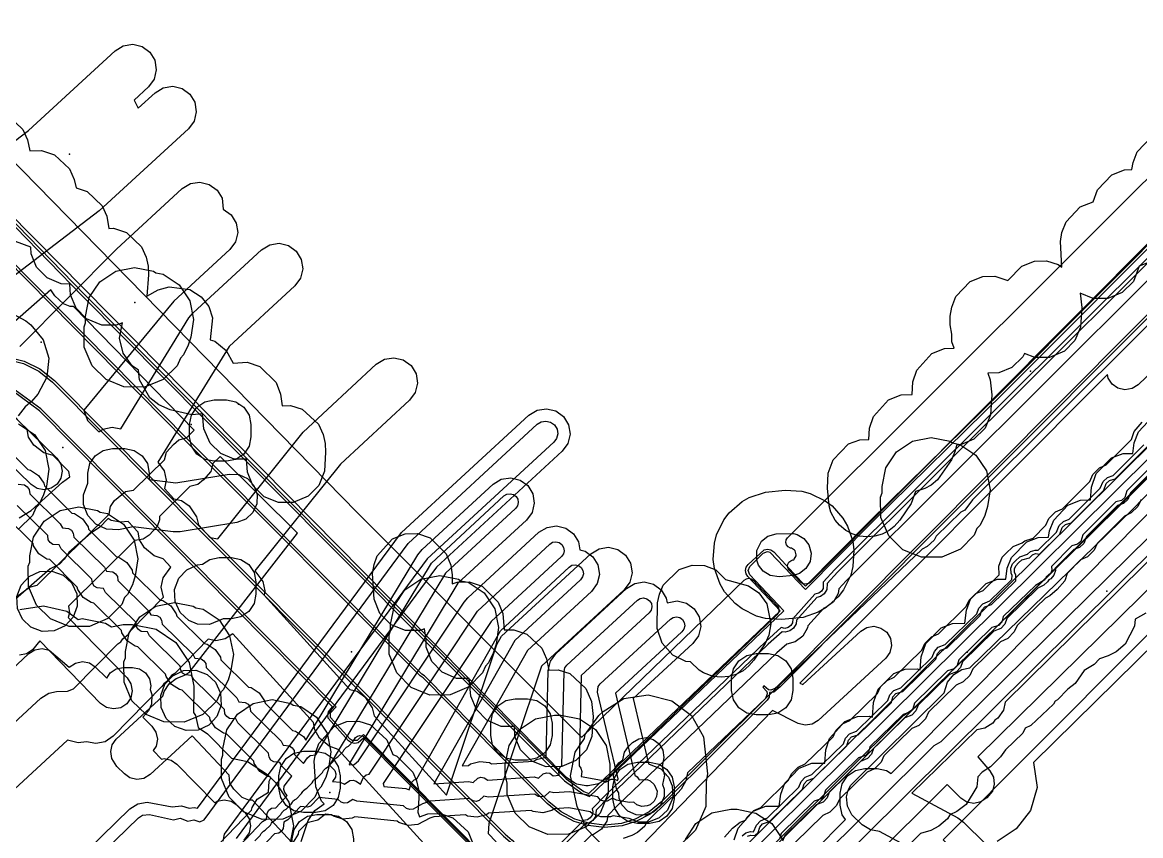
# Model space of a CAD drawing. Header units: metres. Extents: x -2677 to -840, y 169 to 1487.
# Drawn here: x -1971.7 to -1880.6, y 616.5 to 682.8 of the extents above; entities that cross this region are included whole.
import ezdxf

# ---------------------------------------------------------------- set-up
doc = ezdxf.new("R2010")
doc.units = ezdxf.units.M
for name, color, linetype in [('AI_GREENING_EXCLUSIONS', 1, 'Continuous'), ('AI_GREENING_LAWN', 82, 'Continuous'), ('AI_GREENING_REJECTED', 6, 'Continuous')]:
    doc.layers.add(name, color=color, linetype=linetype)

msp = doc.modelspace()

# ---------------------------------------------------------------- linework, layer by layer
at = {"layer": 'AI_GREENING_EXCLUSIONS'}
for points in [[(-1912.909, 807.261), (-2000.602, 720.236), (-2001.016, 719.489), (-2007.263, 701.766), (-1986.007, 680.227), (-1966.753, 660.423), (-1946.986, 640.482), (-1927.51, 620.948), (-1926.035, 619.889), (-1925.477, 619.668), (-1909.659, 634.797), (-1912.427, 637.724), (-1912.564, 638.077), (-1912.414, 638.425), (-1911.332, 639.486), (-1910.971, 639.629), (-1910.778, 639.586), (-1907.875, 636.53), (-1902.467, 641.989), (-1891.741, 652.535), (-1876.468, 667.865)], [(-1912.77, 807.116), (-2000.446, 720.111), (-2000.829, 719.418), (-2007.033, 701.818), (-1985.865, 680.367), (-1966.61, 660.563), (-1946.844, 640.623), (-1927.38, 621.101), (-1925.933, 620.062), (-1925.532, 619.89), (-1909.94, 634.805), (-1912.573, 637.586), (-1912.717, 637.815), (-1912.764, 638.08), (-1912.707, 638.344), (-1912.554, 638.567), (-1911.24, 639.78), (-1910.967, 639.829), (-1910.696, 639.768), (-1910.47, 639.607), (-1907.871, 636.819), (-1902.607, 642.132), (-1891.882, 652.677), (-1876.61, 668.005)], [(-1789.684, 736.762), (-1913.711, 613.695)], [(-1788.98, 736.052), (-1912.972, 613.02)], [(-1914.794, 611.423), (-1899.86, 626.289), (-1899.169, 626.749), (-1804.318, 720.148)], [(-1912.325, 608.943), (-1897.391, 623.809), (-1896.822, 624.149), (-1801.862, 717.654)], [(-1800.825, 714.465), (-1893.828, 622.886), (-1892.854, 621.748), (-1892.567, 621.238), (-1892.498, 620.657), (-1892.656, 620.093), (-1893.111, 619.536), (-1893.597, 619.21), (-1894.171, 619.094), (-1894.745, 619.208), (-1895.232, 619.532), (-1896.333, 620.629), (-1909.158, 607.863)], [(-1800.321, 710.049), (-1889.301, 622.432), (-1889.008, 620.386), (-1889.536, 618.507), (-1890.714, 617.01), (-1892.252, 615.979)], [(-1981.286, 666.261), (-1971.198, 673.952), (-1964.137, 680.464), (-1963.471, 680.871), (-1962.7, 680.992), (-1961.942, 680.809), (-1961.311, 680.349), (-1960.904, 679.684), (-1960.783, 678.913), (-1960.966, 678.154), (-1961.425, 677.523), (-1962.595, 676.444), (-1962.252, 675.77), (-1960.874, 677.041), (-1960.208, 677.448), (-1959.437, 677.569), (-1958.678, 677.386), (-1958.047, 676.927), (-1957.64, 676.261), (-1957.519, 675.49), (-1957.702, 674.731), (-1958.162, 674.1), (-1965.434, 667.405), (-1975.291, 659.891)], [(-1972.875, 675.211), (-1971.651, 674.052), (-1971.266, 673.196), (-1971.094, 672.315), (-1970.123, 672.341), (-1969.073, 671.989), (-1967.849, 670.831), (-1967.464, 669.975), (-1967.315, 669.287), (-1966.426, 668.986), (-1965.202, 667.827), (-1964.817, 666.971), (-1964.634, 665.979), (-1964.261, 665.989), (-1963.211, 665.637), (-1961.987, 664.479), (-1961.602, 663.623), (-1961.447, 662.903), (-1961.408, 662.187), (-1961.546, 660.455), (-1960.638, 660.962), (-1959.732, 661.207), (-1958.06, 660.994), (-1957.122, 660.406), (-1956.512, 659.62), (-1956.193, 658.678), (-1956.382, 656.907), (-1956.002, 656.777), (-1955.094, 656.032), (-1954.511, 654.984), (-1953.384, 655.06), (-1952.334, 654.708), (-1951.024, 653.403), (-1950.664, 652.474), (-1950.537, 651.518), (-1949.845, 651.537), (-1948.897, 651.236), (-1947.571, 650.026), (-1947.186, 649.17), (-1947.031, 648.451), (-1946.992, 647.734), (-1947.069, 646.189), (-1947.539, 645.024), (-1948.394, 644.147), (-1949.626, 643.632), (-1950.814, 643.632), (-1951.979, 644.102), (-1952.901, 645.024), (-1953.354, 646.108), (-1953.434, 647.156), (-1954.434, 647.172), (-1955.517, 647.626), (-1956.395, 648.481), (-1956.893, 649.631), (-1957.003, 650.855), (-1957.88, 650.778), (-1959.659, 651.176), (-1960.578, 651.586), (-1961.32, 652.161), (-1962.158, 653.623), (-1962.233, 654.433), (-1962.753, 654.764), (-1963.491, 655.797), (-1963.771, 657.019), (-1963.54, 658.277), (-1964.042, 658.085), (-1965.23, 658.085), (-1966.461, 658.6), (-1967.317, 659.477), (-1967.77, 660.56), (-1967.817, 661.433), (-1968.526, 661.45), (-1969.676, 661.948), (-1970.531, 662.825), (-1970.984, 663.909), (-1971.001, 664.437), (-1972.256, 664.906)], [(-1879.515, 663.358), (-1880.689, 662.888), (-1881.159, 661.662), (-1882.081, 660.74), (-1883.246, 660.27), (-1884.434, 660.27), (-1885.498, 660.698), (-1885.376, 659.543), (-1885.47, 657.917), (-1885.923, 656.833), (-1886.778, 655.956), (-1888.01, 655.441), (-1889.198, 655.441), (-1890.047, 655.779), (-1890.179, 655.504), (-1891.056, 654.649), (-1892.14, 654.196), (-1893.033, 654.179), (-1892.832, 653.63), (-1892.699, 652.413), (-1892.793, 650.787), (-1893.246, 649.703), (-1894.168, 648.781), (-1895.252, 648.328), (-1895.567, 648.311), (-1895.68, 647.833), (-1895.996, 647.12), (-1897.131, 645.483), (-1897.63, 645.055), (-1898.158, 644.759), (-1898.906, 644.54), (-1899.258, 643.559), (-1900.19, 642.198), (-1900.647, 641.672), (-1901.067, 641.343), (-1901.64, 641.045), (-1902.232, 640.873), (-1902.844, 640.818), (-1903.501, 640.89), (-1904.072, 641.07), (-1904.585, 641.343), (-1905.121, 641.785), (-1905.462, 642.198), (-1905.805, 642.838), (-1905.805, 642.838), (-1905.96, 643.349), (-1906.093, 644.802), (-1906.025, 646.024), (-1905.636, 647.122), (-1904.377, 648.401), (-1903.446, 648.751), (-1902.731, 648.77), (-1902.655, 649.691), (-1902.344, 650.638), (-1901.106, 652.011), (-1900.076, 652.418), (-1899.2, 652.442), (-1899.126, 653.462), (-1898.815, 654.409), (-1897.577, 655.782), (-1896.547, 656.189), (-1895.763, 656.21), (-1895.966, 656.736), (-1895.966, 657.365), (-1896.082, 658.108), (-1896.081, 658.826), (-1895.964, 659.553), (-1895.625, 660.428), (-1894.465, 661.65), (-1893.435, 662.057), (-1892.441, 662.084), (-1891.382, 661.724), (-1890.254, 662.912), (-1889.224, 663.319), (-1888.23, 663.346), (-1887.281, 663.046), (-1886.988, 662.812), (-1887.106, 664.917), (-1886.989, 665.644), (-1886.65, 666.519), (-1885.49, 667.741), (-1884.449, 668.148), (-1884.084, 669.137), (-1882.924, 670.359), (-1881.894, 670.766), (-1881.281, 670.783), (-1881.187, 671.34), (-1880.848, 672.215), (-1879.688, 673.437)], [(-1872.572, 670.982), (-1905.48, 638.166), (-1906.454, 637.124), (-1906.434, 636.628), (-1906.572, 636.393), (-1906.791, 636.229), (-1907.108, 636.168), (-1908.909, 634.151), (-1908.934, 633.828), (-1909.072, 633.593), (-1909.291, 633.429), (-1909.555, 633.36), (-1909.872, 633.425), (-1911.119, 632.298), (-1924.152, 619.798), (-1925.267, 618.661), (-1925.215, 618.406), (-1925.267, 618.138), (-1925.418, 617.911), (-1925.645, 617.758), (-1925.965, 617.714), (-1931.961, 611.672)], [(-1872.36, 670.77), (-1905.268, 637.953), (-1906.125, 637.028), (-1906.151, 636.529), (-1906.349, 636.193), (-1906.66, 635.958), (-1906.963, 635.88), (-1908.607, 634.039), (-1908.651, 633.729), (-1908.849, 633.393), (-1909.16, 633.158), (-1909.538, 633.061), (-1909.783, 633.095), (-1910.912, 632.081), (-1923.945, 619.582), (-1924.945, 618.554), (-1924.99, 618.025), (-1925.205, 617.699), (-1925.529, 617.481), (-1925.835, 617.419), (-1931.663, 611.546)], [(-1971.894, 656.355), (-1964.01, 664.287), (-1958.66, 669.224), (-1957.994, 669.631), (-1957.223, 669.752), (-1956.464, 669.569), (-1955.833, 669.109), (-1955.426, 668.443), (-1955.335, 667.548), (-1954.674, 667.081), (-1954.267, 666.415), (-1954.146, 665.644), (-1954.329, 664.886), (-1954.788, 664.255), (-1959.363, 660.035), (-1966.688, 651.158), (-1966.392, 650.31), (-1965.473, 649.382), (-1965.137, 649.611), (-1964.373, 649.77), (-1963.678, 649.638), (-1958.116, 658.682), (-1957.768, 659.104), (-1952.205, 664.235), (-1951.54, 664.642), (-1950.769, 664.763), (-1950.01, 664.58), (-1949.379, 664.12), (-1948.972, 663.455), (-1948.851, 662.684), (-1949.034, 661.925), (-1949.494, 661.294), (-1954.853, 656.351), (-1960.658, 646.912), (-1960.136, 646.212), (-1959.977, 645.448), (-1960.107, 644.761), (-1959.34, 643.942), (-1958.735, 643.801), (-1958.1, 643.346), (-1957.509, 642.471), (-1957.334, 641.8), (-1956.386, 640.789), (-1955.766, 640.674), (-1948.813, 649.377), (-1942.851, 654.907), (-1942.185, 655.314), (-1941.414, 655.435), (-1940.655, 655.252), (-1940.024, 654.792), (-1939.617, 654.127), (-1939.496, 653.356), (-1939.679, 652.597), (-1940.139, 651.966), (-1945.782, 646.761), (-1952.744, 638.048), (-1952.09, 637.194), (-1951.93, 636.431), (-1951.998, 636.072), (-1945.007, 628.393), (-1944.404, 628.244), (-1943.776, 627.78), (-1943.197, 626.896), (-1943.032, 626.223), (-1937.143, 619.755), (-1933.034, 632.046), (-1932.647, 632.724), (-1925.369, 639.453), (-1924.704, 639.86), (-1923.933, 639.981), (-1923.174, 639.798), (-1922.543, 639.339), (-1922.136, 638.673), (-1922.015, 637.902), (-1922.198, 637.143), (-1922.658, 636.512), (-1929.404, 630.291), (-1933.695, 617.454), (-1933.728, 616.633), (-1933.096, 615.958)], [(-1871.654, 670.062), (-1904.562, 637.245), (-1905.152, 636.587), (-1905.206, 636.199), (-1905.603, 635.527), (-1906.226, 635.058), (-1906.396, 635.014), (-1907.682, 633.573), (-1907.706, 633.399), (-1908.103, 632.727), (-1908.726, 632.258), (-1909.39, 632.086), (-1910.22, 631.359), (-1923.252, 618.86), (-1923.976, 618.097), (-1924.064, 617.645), (-1924.495, 616.995), (-1925.143, 616.559), (-1925.315, 616.524), (-1930.768, 611.029)], [(-1869.347, 669.386), (-1909.934, 628.588), (-1910.463, 628.174), (-1910.822, 628.15), (-1910.848, 627.748), (-1910.999, 627.521), (-1919.451, 619.102), (-1920.535, 618.224), (-1921.701, 617.617), (-1922.827, 617.275), (-1924.284, 617.134), (-1925.601, 617.283), (-1926.726, 617.63), (-1927.888, 618.243), (-1928.917, 619.079), (-1939.031, 629.331), (-1939.284, 629.489), (-1958.385, 648.642), (-1973.099, 663.586)], [(-1869.488, 669.527), (-1910.068, 628.736), (-1910.373, 628.459), (-1910.718, 628.329), (-1910.901, 628.368), (-1911.269, 628.677), (-1911.359, 628.585), (-1911.033, 628.207), (-1910.995, 628.016), (-1911.141, 627.662), (-1919.593, 619.243), (-1920.63, 618.4), (-1921.759, 617.808), (-1922.885, 617.467), (-1924.264, 617.333), (-1925.543, 617.474), (-1926.667, 617.821), (-1927.793, 618.419), (-1928.789, 619.233), (-1938.927, 629.51), (-1939.142, 629.63), (-1958.244, 648.783), (-1972.955, 663.725)], [(-1873.51, 664.529), (-1894.259, 643.835), (-1894.908, 643.016), (-1895.235, 642.855), (-1897.222, 640.883), (-1897.384, 640.558), (-1897.974, 640.047), (-1898.387, 639.812), (-1917.489, 621.599), (-1917.622, 620.948), (-1918, 620.269), (-1918.518, 619.685), (-1918.846, 619.526), (-1920.823, 617.567), (-1920.985, 617.242), (-1921.573, 616.729), (-1922.023, 616.471), (-1922.726, 616.228)], [(-1873.51, 664.529), (-1894.259, 643.835), (-1894.908, 643.016), (-1895.235, 642.855), (-1897.222, 640.883), (-1897.384, 640.558), (-1897.974, 640.047), (-1898.387, 639.812), (-1917.489, 621.599), (-1917.622, 620.948), (-1918, 620.269), (-1918.518, 619.685), (-1918.846, 619.526), (-1920.823, 617.567), (-1920.985, 617.242), (-1921.573, 616.729), (-1922.023, 616.471), (-1922.726, 616.228)], [(-1972.133, 635.954), (-1971.117, 636.718), (-1970.493, 636.885), (-1964.613, 642.685), (-1964.505, 643.311), (-1964.176, 643.795), (-1963.301, 644.521), (-1962.638, 644.632), (-1960.123, 647.114), (-1959.948, 647.725), (-1959.379, 648.361), (-1958.93, 648.737), (-1958.306, 648.906), (-1957.685, 649.518), (-1967.514, 659.624), (-1967.803, 659.614), (-1968.35, 659.82), (-1969.052, 660.478), (-1969.372, 660.978), (-1977.111, 654.183)], [(-1972.778, 659.171), (-1971.4, 658.439), (-1970.999, 658.104), (-1970.006, 656.9), (-1969.55, 655.407), (-1969.7, 653.854), (-1970.432, 652.476), (-1970.942, 651.852), (-1971.461, 651.424), (-1972.046, 650.708)], [(-1875.439, 658.323), (-1880.781, 653.233), (-1881.275, 652.92), (-1881.852, 652.82), (-1882.423, 652.948), (-1882.902, 653.285), (-1883.215, 653.779), (-1883.266, 654.071), (-1908.35, 628.91), (-1908.104, 628.782), (-1903.381, 633.137), (-1902.882, 633.443), (-1902.304, 633.534), (-1901.735, 633.396), (-1901.262, 633.052), (-1900.956, 632.552), (-1900.866, 631.974), (-1901.003, 631.405), (-1901.347, 630.932), (-1906.844, 625.863), (-1907.343, 625.558), (-1907.921, 625.467), (-1908.49, 625.604), (-1910.558, 626.675), (-1932.813, 603.687)], [(-1972.931, 655.298), (-1971.592, 654.962), (-1970.356, 654.35), (-1969.227, 653.445), (-1932.479, 616.433), (-1931.933, 615.956), (-1931.343, 615.292), (-1930.972, 614.733), (-1930.372, 613.517), (-1930.117, 612.609), (-1929.996, 611.63), (-1930.056, 610.468), (-1930.184, 609.751), (-1930.298, 609.512), (-1931.47, 608.165), (-1975.484, 564.062)], [(-1972.922, 655.498), (-1971.542, 655.155), (-1970.266, 654.529), (-1969.085, 653.586), (-1932.34, 616.577), (-1931.783, 616.088), (-1931.193, 615.425), (-1930.805, 614.842), (-1930.179, 613.571), (-1929.924, 612.663), (-1929.797, 611.653), (-1929.857, 610.451), (-1929.987, 609.715), (-1930.147, 609.381), (-1931.333, 608.019), (-1975.357, 563.907)], [(-1979.002, 589.709), (-1967.029, 577.763), (-1933.198, 611.252), (-1932.825, 611.691), (-1932.741, 612.55), (-1932.915, 613.269), (-1933.66, 614.379), (-1943.892, 624.715), (-1944.411, 624.225), (-1944.807, 624.225), (-1944.973, 624.342), (-1946.583, 626.107), (-1946.577, 626.483), (-1946.133, 626.979), (-1970.177, 651.268), (-1974.404, 654.312)], [(-1978.86, 589.851), (-1967.028, 578.045), (-1933.345, 611.388), (-1933.008, 611.785), (-1932.94, 612.523), (-1933.101, 613.187), (-1933.815, 614.252), (-1943.888, 624.427), (-1944.332, 624.041), (-1944.609, 623.984), (-1944.887, 624.042), (-1945.119, 624.205), (-1946.769, 626.035), (-1946.816, 626.299), (-1946.761, 626.561), (-1946.415, 626.98), (-1970.308, 651.115), (-1974.732, 654.355)], [(-1907.2, 615.178), (-1904.63, 617.778), (-1904.895, 618.174), (-1905.047, 618.939), (-1905.047, 619.939), (-1904.895, 620.704), (-1904.461, 621.353), (-1903.812, 621.787), (-1903.047, 621.939), (-1902.047, 621.939), (-1901.282, 621.787), (-1900.912, 621.539), (-1869.355, 653.464)], [(-1974.301, 652.499), (-1968.897, 647.251), (-1968.565, 646.769), (-1968.442, 646.196), (-1968.548, 645.621), (-1968.866, 645.129), (-1969.348, 644.797), (-1969.92, 644.675), (-1970.496, 644.78), (-1970.987, 645.099), (-1976.221, 650.182)], [(-1971.956, 642.377), (-1970.984, 642.965), (-1968.418, 645.294), (-1967.82, 645.735), (-1967.907, 646.156), (-1969.195, 647.456), (-1969.935, 647.687), (-1970.752, 648.317), (-1971.183, 648.968), (-1971.302, 649.582), (-1972.856, 651.151)], [(-1968.609, 613.118), (-1962.933, 618.642), (-1962.278, 619.066), (-1961.511, 619.208), (-1959.481, 618.808), (-1958.733, 618.887), (-1958.105, 618.701), (-1957.699, 618.768), (-1957.419, 618.703), (-1940.801, 641.175), (-1930.423, 650.746), (-1929.757, 651.153), (-1928.986, 651.274), (-1928.227, 651.091), (-1927.596, 650.632), (-1927.189, 649.966), (-1927.068, 649.195), (-1927.251, 648.437), (-1927.711, 647.806), (-1937.949, 638.364), (-1954.264, 616.242)], [(-1971.997, 650.033), (-1970.699, 649.166), (-1969.832, 647.869), (-1969.527, 646.338), (-1969.734, 644.967), (-1969.961, 644.242), (-1970.353, 643.452), (-1970.602, 643.185), (-1970.874, 642.572), (-1972.018, 641.449)], [(-1967.912, 612.401), (-1962.235, 617.925), (-1961.908, 618.137), (-1961.326, 618.185), (-1959.375, 617.762), (-1958.825, 617.891), (-1958.203, 617.65), (-1957.73, 617.769), (-1957.229, 617.594), (-1956.871, 617.761), (-1940.25, 640.298), (-1929.745, 650.011), (-1929.412, 650.215), (-1929.026, 650.275), (-1928.647, 650.184), (-1928.332, 649.954), (-1928.128, 649.621), (-1928.067, 649.236), (-1928.159, 648.856), (-1928.389, 648.541), (-1938.697, 639.034), (-1955.262, 616.574), (-1955.37, 616.019)], [(-1914.473, 616.34), (-1913.817, 617.079), (-1913.216, 617.577), (-1912.766, 617.716), (-1912.639, 617.971), (-1912.099, 618.511), (-1911.519, 618.774), (-1909.26, 620.983), (-1909.019, 621.51), (-1908.478, 622.05), (-1907.898, 622.313), (-1905.639, 624.521), (-1905.398, 625.048), (-1904.858, 625.589), (-1904.278, 625.852), (-1902.018, 628.06), (-1901.778, 628.587), (-1901.237, 629.127), (-1900.657, 629.39), (-1898.398, 631.598), (-1898.157, 632.125), (-1897.617, 632.666), (-1897.037, 632.929), (-1894.777, 635.137), (-1894.536, 635.664), (-1893.996, 636.204), (-1893.416, 636.467), (-1892.111, 637.743), (-1892.126, 638.439), (-1891.843, 639.166), (-1891.588, 639.445), (-1890.969, 640.039), (-1890.214, 640.348), (-1890.02, 640.512), (-1889.333, 640.733), (-1888.294, 641.772), (-1888.042, 642.326), (-1887.502, 642.866), (-1886.949, 643.118), (-1884.715, 645.353), (-1884.463, 645.906), (-1883.923, 646.447), (-1883.37, 646.698), (-1881.311, 648.758), (-1881.103, 649.424), (-1880.455, 650.171)], [(-1913.69, 616.133), (-1913.379, 617.08), (-1912.141, 618.453), (-1911.111, 618.86), (-1910.031, 618.86), (-1909.901, 619.86), (-1909.562, 620.735), (-1908.402, 621.957), (-1907.372, 622.364), (-1906.304, 622.367), (-1906.232, 623.45), (-1905.921, 624.397), (-1904.683, 625.77), (-1903.653, 626.177), (-1902.659, 626.204), (-1902.411, 626.125), (-1902.342, 627.312), (-1901.953, 628.41), (-1900.694, 629.689), (-1899.763, 630.039), (-1898.769, 630.066), (-1898.541, 629.994), (-1898.468, 631.039), (-1898.079, 632.137), (-1896.82, 633.416), (-1895.889, 633.766), (-1894.894, 633.793), (-1894.766, 634.863), (-1894.427, 635.738), (-1893.168, 637.017), (-1892.237, 637.367), (-1891.564, 637.385), (-1891.439, 638.272), (-1891.1, 639.147), (-1889.841, 640.426), (-1888.91, 640.776), (-1888.08, 640.798), (-1887.991, 641.314), (-1887.652, 642.189), (-1886.492, 643.411), (-1885.462, 643.818), (-1884.661, 643.84), (-1884.588, 644.891), (-1884.199, 645.989), (-1882.94, 647.268), (-1882.009, 647.618), (-1881.22, 647.639), (-1881.096, 648.506), (-1880.757, 649.381), (-1879.597, 650.603)], [(-1973.498, 648.542), (-1971.253, 646.311), (-1971.032, 646.269), (-1970.38, 645.84), (-1969.942, 645.194), (-1969.901, 644.996), (-1967.656, 642.765), (-1967.435, 642.723), (-1966.783, 642.294), (-1966.345, 641.648), (-1966.304, 641.449), (-1964.059, 639.218), (-1963.837, 639.176), (-1963.186, 638.747), (-1962.747, 638.101), (-1962.706, 637.902), (-1960.461, 635.672), (-1960.24, 635.629), (-1959.588, 635.2), (-1959.15, 634.555), (-1959.109, 634.356), (-1956.864, 632.125), (-1956.643, 632.083), (-1955.991, 631.654), (-1955.553, 631.008), (-1955.512, 630.809), (-1953.267, 628.579), (-1953.045, 628.536), (-1952.394, 628.107), (-1951.955, 627.462), (-1951.914, 627.263), (-1949.669, 625.032), (-1949.448, 624.99), (-1948.796, 624.561), (-1948.582, 624.244), (-1939.475, 639.35), (-1939.118, 639.787), (-1933.336, 645.119), (-1932.671, 645.526), (-1931.9, 645.647), (-1931.141, 645.464), (-1930.51, 645.005), (-1930.103, 644.339), (-1929.982, 643.568), (-1930.165, 642.81), (-1930.625, 642.179), (-1936.196, 637.04), (-1945.064, 622.332), (-1945.036, 622.233), (-1944.661, 622.271), (-1944.295, 622.559), (-1935.701, 635.498), (-1935.391, 635.862), (-1929.604, 641.198), (-1928.938, 641.605), (-1928.168, 641.727), (-1927.409, 641.544), (-1926.778, 641.084), (-1926.371, 640.418), (-1926.27, 639.773), (-1925.837, 639.668), (-1925.206, 639.209), (-1924.799, 638.543), (-1924.678, 637.772), (-1924.861, 637.013), (-1925.321, 636.383), (-1930.541, 631.568), (-1935.846, 622.156), (-1935.348, 622.178), (-1935.169, 622.315), (-1934.416, 622.519), (-1933.642, 622.418), (-1933.466, 622.317), (-1930.005, 622.539), (-1929.827, 622.677), (-1929.015, 622.873), (-1928.852, 629.923), (-1928.669, 630.681), (-1928.235, 631.288), (-1922.454, 636.62), (-1921.788, 637.027), (-1921.017, 637.148), (-1920.258, 636.965), (-1919.628, 636.506), (-1919.221, 635.84), (-1919.16, 635.454), (-1918.338, 635.607), (-1917.579, 635.424), (-1916.948, 634.964), (-1916.541, 634.299), (-1916.42, 633.528), (-1916.603, 632.769), (-1917.062, 632.138), (-1921.927, 627.652), (-1920.669, 622.335), (-1919.667, 621.913), (-1919.037, 621.239), (-1918.735, 620.517), (-1918.702, 619.562), (-1919.127, 618.543), (-1919.801, 617.913), (-1920.686, 617.577), (-1921.478, 617.577), (-1922.25, 617.865), (-1923.563, 618.093), (-1923.77, 618.003), (-1924.55, 617.99), (-1925.276, 618.276), (-1925.422, 618.417), (-1927.175, 618.734), (-1928.364, 618.666), (-1928.543, 618.528), (-1929.296, 618.325), (-1930.07, 618.425), (-1930.246, 618.526), (-1933.707, 618.304), (-1933.886, 618.167), (-1934.639, 617.963), (-1935.413, 618.063), (-1935.589, 618.165), (-1938.152, 617.991), (-1938.504, 617.887), (-1939.481, 617.378), (-1940.258, 617.3), (-1941.005, 617.526), (-1941.162, 617.654), (-1944.613, 618.001), (-1944.811, 617.894), (-1945.588, 617.817), (-1946.335, 618.042), (-1946.492, 618.171), (-1946.984, 618.218), (-1947.611, 617.715), (-1948.493, 617.517), (-1949.181, 616.811), (-1949.219, 616.589), (-1949.636, 615.929)], [(-1913.041, 616.448), (-1912.74, 616.697), (-1912.368, 616.812), (-1912.12, 616.789), (-1911.864, 617.333), (-1911.54, 617.682), (-1910.973, 617.907), (-1908.414, 620.409), (-1908.243, 620.871), (-1907.919, 621.221), (-1907.352, 621.445), (-1904.793, 623.948), (-1904.623, 624.41), (-1904.299, 624.759), (-1903.732, 624.984), (-1901.173, 627.486), (-1901.002, 627.948), (-1900.678, 628.298), (-1900.111, 628.522), (-1897.552, 631.025), (-1897.381, 631.487), (-1897.058, 631.837), (-1896.491, 632.061), (-1893.932, 634.564), (-1893.761, 635.026), (-1893.437, 635.375), (-1892.87, 635.599), (-1891.07, 637.362), (-1891.042, 637.669), (-1891.133, 637.875), (-1891.141, 638.265), (-1891, 638.629), (-1890.759, 638.886), (-1890.41, 639.21), (-1889.791, 639.42), (-1889.535, 639.638), (-1889.163, 639.757), (-1888.915, 639.737), (-1887.437, 641.212), (-1887.213, 641.767), (-1886.863, 642.09), (-1886.389, 642.261), (-1883.858, 644.793), (-1883.634, 645.347), (-1883.284, 645.671), (-1882.81, 645.842), (-1880.32, 648.335)], [(-1912.598, 616.433), (-1912.337, 616.514), (-1912.022, 616.465), (-1911.74, 616.711), (-1911.615, 617.165), (-1911.372, 617.433), (-1910.818, 617.612), (-1908.12, 620.25), (-1907.994, 620.704), (-1907.752, 620.972), (-1907.197, 621.151), (-1904.499, 623.788), (-1904.374, 624.242), (-1904.131, 624.511), (-1903.577, 624.69), (-1900.879, 627.327), (-1900.753, 627.781), (-1900.511, 628.049), (-1899.956, 628.228), (-1897.258, 630.865), (-1897.133, 631.319), (-1896.89, 631.588), (-1896.336, 631.767), (-1893.638, 634.404), (-1893.512, 634.858), (-1893.27, 635.126), (-1892.715, 635.305), (-1890.749, 637.256), (-1890.735, 637.703), (-1890.84, 637.94), (-1890.846, 638.213), (-1890.747, 638.468), (-1890.511, 638.719), (-1890.242, 638.961), (-1889.638, 639.119), (-1889.389, 639.376), (-1889.129, 639.459), (-1888.813, 639.414), (-1887.143, 641.055), (-1886.964, 641.599), (-1886.696, 641.842), (-1886.231, 641.967), (-1883.564, 644.635), (-1883.385, 645.18), (-1883.117, 645.422), (-1882.652, 645.548), (-1879.989, 648.213)], [(-1949.709, 615.885), (-1952.95, 619.357), (-1953.238, 619.353), (-1953.782, 619.571), (-1954.47, 620.243), (-1954.778, 620.741), (-1954.854, 621.397), (-1957.852, 624.608), (-1961.285, 621.44), (-1961.784, 621.135), (-1962.362, 621.044), (-1962.931, 621.181), (-1963.38, 621.499), (-1963.987, 622.106), (-1964.405, 622.743), (-1964.497, 623.321), (-1964.374, 623.858), (-1964.041, 624.339), (-1960.234, 627.852), (-1960.144, 628.225), (-1959.743, 628.836), (-1959.168, 629.285), (-1958.528, 629.515), (-1958.102, 629.763), (-1949.279, 641.134), (-1955.575, 647.386), (-1956.16, 646.808), (-1956.331, 646.156), (-1956.936, 645.485), (-1957.385, 645.11), (-1958.05, 644.944), (-1960.53, 642.498), (-1960.519, 642.209), (-1960.721, 641.66), (-1961.374, 640.954), (-1961.863, 640.632), (-1962.517, 640.538), (-1967.943, 635.187), (-1967.856, 634.647), (-1967.95, 634.256), (-1963.164, 629.34), (-1962.845, 628.849), (-1962.738, 628.274), (-1962.86, 627.701), (-1963.192, 627.219), (-1963.683, 626.9), (-1964.258, 626.794), (-1964.831, 626.916), (-1965.313, 627.247), (-1970.274, 632.342), (-1970.862, 631.624), (-1971.346, 631.295), (-1971.919, 631.176)], [(-1865.57, 647.356), (-1896.663, 616.117), (-1889.808, 609.303), (-1889.37, 608.657), (-1889.214, 607.892), (-1889.361, 607.126), (-1889.791, 606.475), (-1890.437, 606.037), (-1891.201, 605.88), (-1891.968, 606.028), (-1892.619, 606.458), (-1899.49, 613.276), (-1919.253, 593.433), (-1911.414, 585.216), (-1910.995, 584.557), (-1910.861, 583.789), (-1911.031, 583.027), (-1911.48, 582.388), (-1912.139, 581.97), (-1912.908, 581.836), (-1913.669, 582.006), (-1914.308, 582.455), (-1922.081, 590.602), (-1933.103, 579.57)], [(-1879.024, 647.256), (-1881.692, 644.587), (-1881.871, 644.043), (-1882.139, 643.801), (-1882.604, 643.675), (-1885.271, 641.007), (-1885.45, 640.463), (-1885.718, 640.22), (-1886.183, 640.095), (-1887.845, 638.402), (-1887.816, 638.121), (-1887.898, 637.861), (-1888.28, 637.543), (-1888.387, 637.335), (-1889.152, 636.875), (-1891.765, 634.335), (-1891.891, 633.881), (-1892.133, 633.612), (-1892.688, 633.433), (-1895.386, 630.796), (-1895.511, 630.342), (-1895.754, 630.073), (-1896.308, 629.894), (-1899.006, 627.257), (-1899.132, 626.803), (-1899.374, 626.535), (-1899.929, 626.356), (-1902.627, 623.719), (-1902.752, 623.265), (-1902.995, 622.996), (-1903.549, 622.817), (-1906.247, 620.18), (-1906.373, 619.726), (-1906.615, 619.458), (-1907.17, 619.279), (-1909.868, 616.642), (-1909.993, 616.188)], [(-1878.869, 646.958), (-1881.398, 644.43), (-1881.622, 643.876), (-1881.972, 643.552), (-1882.446, 643.381), (-1884.977, 640.85), (-1885.201, 640.295), (-1885.551, 639.971), (-1886.025, 639.801), (-1887.536, 638.287), (-1887.518, 638.089), (-1887.634, 637.717), (-1887.884, 637.418), (-1888.061, 637.325), (-1888.152, 637.148), (-1888.449, 636.896), (-1888.955, 636.64), (-1891.471, 634.175), (-1891.642, 633.713), (-1891.966, 633.363), (-1892.533, 633.139), (-1895.092, 630.636), (-1895.262, 630.174), (-1895.586, 629.825), (-1896.153, 629.6), (-1898.712, 627.098), (-1898.883, 626.636), (-1899.207, 626.286), (-1899.774, 626.062), (-1902.333, 623.559), (-1902.504, 623.097), (-1902.827, 622.748), (-1903.394, 622.523), (-1905.953, 620.021), (-1906.124, 619.559), (-1906.448, 619.209), (-1907.015, 618.985), (-1909.574, 616.482), (-1909.745, 616.02)], [(-1972.028, 645.114), (-1971.521, 645.065), (-1971.293, 644.914), (-1971.14, 644.688), (-1971.098, 644.35), (-1968.604, 641.892), (-1968.431, 641.568), (-1967.924, 641.518), (-1967.696, 641.368), (-1967.542, 641.142), (-1967.501, 640.803), (-1965.007, 638.345), (-1964.834, 638.021), (-1964.326, 637.971), (-1964.098, 637.821), (-1963.945, 637.595), (-1963.903, 637.257), (-1961.41, 634.799), (-1961.236, 634.474), (-1960.729, 634.425), (-1960.501, 634.275), (-1960.348, 634.049), (-1960.306, 633.71), (-1957.812, 631.252), (-1957.639, 630.928), (-1957.132, 630.878), (-1956.904, 630.728), (-1956.75, 630.502), (-1956.709, 630.164), (-1954.215, 627.705), (-1954.041, 627.381), (-1953.534, 627.332), (-1953.306, 627.182), (-1953.153, 626.956), (-1953.111, 626.617), (-1950.618, 624.159), (-1950.444, 623.835), (-1949.937, 623.785), (-1949.709, 623.635), (-1949.556, 623.409), (-1949.514, 623.071), (-1948.787, 622.354), (-1948.456, 622.819), (-1948.242, 622.989), (-1947.789, 623.042), (-1938.361, 638.678), (-1932.455, 644.164), (-1932.222, 644.306), (-1931.952, 644.348), (-1931.687, 644.284), (-1931.466, 644.124), (-1931.323, 643.891), (-1931.281, 643.621), (-1931.345, 643.355), (-1931.506, 643.134), (-1937.214, 637.87), (-1946.656, 622.209), (-1946.232, 621.779), (-1946.158, 621.517), (-1946.189, 621.245), (-1946.432, 620.877), (-1945.784, 620.815), (-1945.445, 620.672), (-1945.02, 620.953), (-1944.749, 620.981), (-1944.487, 620.902), (-1944.147, 620.656), (-1943.898, 621.248), (-1943.683, 621.417), (-1943.448, 621.483), (-1934.618, 634.779), (-1928.723, 640.243), (-1928.49, 640.385), (-1928.22, 640.428), (-1927.955, 640.364), (-1927.734, 640.203), (-1927.591, 639.97), (-1927.549, 639.7), (-1927.613, 639.434), (-1927.774, 639.214), (-1933.499, 633.934), (-1942.282, 620.709), (-1942.252, 620.472), (-1940.454, 620.298), (-1940.18, 620.209), (-1939.969, 620.837), (-1939.768, 621.021), (-1939.538, 621.104), (-1932.738, 633.168), (-1927.151, 638.367), (-1926.918, 638.51), (-1926.648, 638.552), (-1926.383, 638.488), (-1926.162, 638.327), (-1926.02, 638.094), (-1925.977, 637.825), (-1926.041, 637.559), (-1926.202, 637.338), (-1931.573, 632.385), (-1938.16, 620.697), (-1935.323, 620.889), (-1934.965, 620.804), (-1934.592, 621.15), (-1934.328, 621.222), (-1934.057, 621.187), (-1933.777, 620.993), (-1929.98, 621.25), (-1929.623, 621.165), (-1929.249, 621.512), (-1928.985, 621.583), (-1928.715, 621.548), (-1928.434, 621.355), (-1927.948, 621.388), (-1927.985, 621.753), (-1927.893, 622.01), (-1927.73, 622.191), (-1927.553, 629.858), (-1927.489, 630.136), (-1927.328, 630.356), (-1921.572, 635.664), (-1921.339, 635.807), (-1921.07, 635.849), (-1920.804, 635.785), (-1920.583, 635.624), (-1920.441, 635.391), (-1920.398, 635.122), (-1920.463, 634.856), (-1920.623, 634.635), (-1926.16, 629.529), (-1926.33, 622.159), (-1926.175, 621.97), (-1926.096, 621.709), (-1926.165, 621.295), (-1924.499, 620.994), (-1924.173, 620.824), (-1923.727, 621.069), (-1923.454, 621.074), (-1923.204, 620.976), (-1923.147, 621.085), (-1924.824, 628.168), (-1924.778, 628.623), (-1924.617, 628.844), (-1918.893, 634.123), (-1918.66, 634.266), (-1918.39, 634.308), (-1918.125, 634.244), (-1917.904, 634.083), (-1917.761, 633.85), (-1917.719, 633.58), (-1917.783, 633.315), (-1917.944, 633.094), (-1923.367, 628.092), (-1921.785, 621.407), (-1921.587, 621.264), (-1921.441, 621.007), (-1920.78, 621.031), (-1920.527, 620.925), (-1920.205, 620.646), (-1919.976, 620.096), (-1920.009, 619.656), (-1920.205, 619.27), (-1920.527, 618.99), (-1920.78, 618.885), (-1921.221, 618.852), (-1921.637, 618.99), (-1921.873, 619.183), (-1922.249, 619.164), (-1923.273, 619.349), (-1923.599, 619.519), (-1924.045, 619.274), (-1924.319, 619.269), (-1924.573, 619.369), (-1924.798, 619.625), (-1927.102, 620.042), (-1928.389, 619.955), (-1928.747, 620.04), (-1929.12, 619.693), (-1929.384, 619.622), (-1929.655, 619.657), (-1929.936, 619.85), (-1933.732, 619.593), (-1934.09, 619.678), (-1934.463, 619.332), (-1934.727, 619.26), (-1934.998, 619.295), (-1935.279, 619.489), (-1938.476, 619.272), (-1939.084, 619.071), (-1939.86, 618.621), (-1940.132, 618.594), (-1940.394, 618.673), (-1940.639, 618.91), (-1944.427, 619.277), (-1944.766, 619.419), (-1945.191, 619.138), (-1945.462, 619.111), (-1945.724, 619.19), (-1945.969, 619.426), (-1947.536, 619.578), (-1948.205, 618.872), (-1948.467, 618.797), (-1949.036, 618.833), (-1950.071, 617.743), (-1950.392, 617.563), (-1950.432, 617.055), (-1950.578, 616.824), (-1950.801, 616.667), (-1951.139, 616.619), (-1953.969, 613.64)], [(-1897.602, 614.521), (-1901.854, 616.799), (-1902.595, 616.929), (-1903.253, 617.348), (-1904.094, 618.172), (-1904.461, 618.86), (-1904.537, 619.637), (-1904.412, 620.162), (-1904.182, 620.59), (-1896.568, 628.1), (-1896.316, 628.975), (-1895.782, 629.594), (-1895.13, 630.02), (-1894.485, 630.143), (-1881.239, 643.057), (-1879.429, 644.901)], [(-1954.949, 614.64), (-1952.119, 617.619), (-1951.799, 617.799), (-1951.758, 618.307), (-1951.612, 618.538), (-1951.389, 618.695), (-1951.052, 618.743), (-1950.105, 619.74), (-1950.307, 619.972), (-1950.382, 620.235), (-1950.351, 620.506), (-1949.723, 621.311), (-1950.532, 622.109), (-1950.706, 622.433), (-1951.213, 622.483), (-1951.441, 622.633), (-1951.595, 622.859), (-1951.636, 623.197), (-1954.13, 625.655), (-1954.303, 625.979), (-1954.81, 626.029), (-1955.039, 626.179), (-1955.192, 626.405), (-1955.234, 626.744), (-1957.727, 629.202), (-1957.901, 629.526), (-1958.408, 629.576), (-1958.636, 629.726), (-1958.789, 629.952), (-1958.831, 630.29), (-1961.324, 632.749), (-1961.498, 633.073), (-1962.005, 633.122), (-1962.233, 633.272), (-1962.387, 633.498), (-1962.428, 633.837), (-1964.922, 636.295), (-1965.095, 636.619), (-1965.603, 636.669), (-1965.831, 636.819), (-1965.984, 637.045), (-1966.026, 637.383), (-1968.519, 639.842), (-1968.693, 640.166), (-1969.2, 640.215), (-1969.428, 640.366), (-1969.581, 640.592), (-1969.623, 640.93), (-1972.117, 643.388)], [(-1880.541, 643.87), (-1880.793, 643.317), (-1881.333, 642.776), (-1881.886, 642.525), (-1884.12, 640.29), (-1884.372, 639.736), (-1884.912, 639.196), (-1885.465, 638.944), (-1886.568, 637.841), (-1886.757, 637.238), (-1887.369, 636.527), (-1887.964, 636.022), (-1888.332, 635.843), (-1890.625, 633.602), (-1890.866, 633.074), (-1891.407, 632.534), (-1891.987, 632.271), (-1894.246, 630.063), (-1894.487, 629.536), (-1895.027, 628.996), (-1895.607, 628.733), (-1897.867, 626.524), (-1898.107, 625.997), (-1898.648, 625.457), (-1899.228, 625.194), (-1901.487, 622.986), (-1901.728, 622.459), (-1902.268, 621.918), (-1902.848, 621.655), (-1905.108, 619.447), (-1905.349, 618.92), (-1905.889, 618.38), (-1906.469, 618.117), (-1908.728, 615.909)], [(-1955.617, 615.825), (-1953.01, 618.551), (-1952.972, 618.773), (-1952.555, 619.433), (-1951.643, 620.008), (-1951.588, 620.904), (-1951.437, 621.175), (-1951.481, 621.236), (-1951.702, 621.278), (-1952.354, 621.707), (-1952.792, 622.353), (-1952.833, 622.551), (-1955.078, 624.782), (-1955.299, 624.825), (-1955.951, 625.253), (-1956.389, 625.899), (-1956.43, 626.098), (-1958.676, 628.329), (-1958.897, 628.371), (-1959.549, 628.8), (-1959.987, 629.446), (-1960.028, 629.645), (-1962.273, 631.875), (-1962.494, 631.918), (-1963.146, 632.347), (-1963.584, 632.992), (-1963.625, 633.191), (-1965.87, 635.422), (-1966.091, 635.464), (-1966.743, 635.893), (-1967.181, 636.539), (-1967.223, 636.738), (-1969.468, 638.969), (-1969.689, 639.011), (-1970.341, 639.44), (-1970.779, 640.086), (-1970.82, 640.284), (-1973.065, 642.515)], [(-1975.755, 622.549), (-1970.192, 627.679), (-1969.526, 628.086), (-1968.914, 628.207), (-1968.02, 628.242), (-1967.514, 628.431), (-1963.901, 632.118), (-1963.667, 632.277), (-1963.52, 632.503), (-1963.039, 632.901), (-1962.851, 633.189), (-1960.181, 635.913), (-1960.37, 636.719), (-1960.226, 637.486), (-1959.587, 638.355), (-1960.216, 639.026), (-1960.948, 639.278), (-1961.748, 639.93), (-1962.16, 640.592), (-1962.262, 641.21), (-1963.078, 642.082), (-1963.692, 642.025), (-1964.459, 642.171), (-1964.705, 642.332), (-1965.411, 641.604), (-1966.102, 641.124), (-1967.903, 639.548), (-1968.278, 639.009), (-1968.666, 638.615), (-1969.428, 638.215), (-1972.906, 635.172)], [(-1878.508, 640.272), (-1891.623, 627.347), (-1891.756, 626.702), (-1892.195, 626.057), (-1892.451, 625.889), (-1892.611, 625.651), (-1893.262, 625.222), (-1893.92, 625.095), (-1899.203, 619.917), (-1895.458, 617.911), (-1894.996, 617.57), (-1889.647, 612.286)], [(-1971.891, 634.902), (-1969.965, 635.215), (-1968.066, 634.768), (-1967.135, 634.097), (-1966.83, 634.159), (-1964.928, 633.798), (-1964.438, 633.479), (-1963.475, 633.67), (-1962.716, 633.67), (-1960.802, 633.29), (-1959.18, 632.206), (-1958.096, 630.584), (-1957.71, 628.659), (-1957.745, 626.511), (-1957.583, 626.273), (-1957.38, 625.285), (-1956.612, 624.757), (-1954.662, 622.778), (-1953.341, 622.52), (-1951.716, 621.442), (-1951.076, 620.806), (-1949.985, 619.184), (-1949.6, 617.268), (-1949.978, 615.351)], [(-1880.16, 634.616), (-1881.026, 634.117), (-1881.063, 633.56), (-1881.846, 632.068), (-1882.566, 631.465), (-1883.216, 631.121), (-1883.915, 630.884), (-1884.355, 630.418), (-1885.182, 629.934), (-1885.909, 628.877), (-1886.496, 628.398), (-1887.346, 627.529), (-1887.546, 627.429), (-1887.66, 627.196), (-1889.514, 625.444), (-1889.976, 625.234), (-1890.161, 624.832), (-1891.584, 623.467), (-1891.997, 622.894), (-1892.807, 622.084), (-1893.498, 621.633), (-1893.829, 621.258), (-1893.924, 620.442), (-1894.795, 618.999), (-1895.549, 618.44), (-1896.127, 618.175), (-1896.304, 617.838), (-1897.025, 617.237), (-1897.676, 616.894), (-1898.5, 616.63), (-1902.375, 612.758)], [(-1938.713, 615.537), (-1945.953, 623.49), (-1946.682, 623.752), (-1947.472, 624.416), (-1947.874, 625.084), (-1947.968, 625.703), (-1954.55, 632.934), (-1955.156, 632.52), (-1955.919, 632.36), (-1956.546, 632.478), (-1959.28, 629.689), (-1959.539, 629.512), (-1959.95, 629.005), (-1960.179, 628.849), (-1960.33, 628.618), (-1964.3, 624.567), (-1964.945, 624.127), (-1965.709, 623.967), (-1966.48, 624.114), (-1967.14, 624.038), (-1968.022, 624.239), (-1973.043, 619.608)], [(-1972.578, 629.996), (-1971.163, 631.315), (-1970.665, 631.623), (-1970.088, 631.717), (-1969.518, 631.583), (-1967.872, 630.204), (-1967.375, 630.543), (-1966.806, 630.659), (-1966.235, 630.551), (-1965.748, 630.234), (-1964.823, 629.301), (-1964.535, 629.731), (-1964.049, 630.056), (-1963.475, 630.17), (-1962.716, 630.17), (-1962.142, 630.056), (-1961.655, 629.731), (-1961.33, 629.244), (-1961.216, 628.67), (-1961.273, 628.38), (-1961.141, 627.966), (-1961.18, 627.182), (-1961.406, 626.64), (-1961.874, 626.121), (-1961.138, 625.397), (-1960.807, 624.911), (-1960.689, 624.335), (-1960.802, 623.758), (-1961.039, 623.4), (-1960.348, 622.71), (-1960.128, 622.746), (-1959.573, 622.621), (-1959.104, 622.3), (-1956.023, 619.141), (-1955.818, 619.279), (-1955.245, 619.395), (-1954.67, 619.282), (-1954.183, 618.959), (-1953.543, 618.323), (-1953.216, 617.836), (-1953.1, 617.262), (-1953.213, 616.686), (-1953.65, 616.087)], [(-1948.983, 615.995), (-1948.404, 617.695), (-1947.865, 618.503), (-1947.106, 619.047), (-1947.319, 619.282), (-1947.319, 619.282), (-1947.789, 620.447), (-1947.904, 622.537), (-1947.787, 623.264), (-1947.526, 623.988), (-1946.288, 625.361), (-1945.258, 625.768), (-1944.264, 625.795), (-1943.315, 625.495), (-1941.99, 624.284), (-1941.518, 623.073), (-1941.192, 622.95), (-1939.882, 621.645), (-1939.582, 620.935), (-1939.427, 620.216), (-1939.388, 619.499), (-1939.465, 618.384), (-1939.328, 617.993), (-1938.649, 618.248), (-1937.655, 618.275), (-1936.605, 617.923), (-1935.381, 616.764), (-1934.934, 615.689)], [(-1917.671, 616.152), (-1916.803, 617.449), (-1915.506, 618.317), (-1913.975, 618.621), (-1913.453, 618.616), (-1911.922, 618.312), (-1910.625, 617.444), (-1909.757, 616.147)]]:
    msp.add_lwpolyline(points, dxfattribs=at)
for points in [[(-1960.21, 662.244), (-1958.913, 661.376), (-1958.045, 660.079), (-1957.741, 658.548), (-1957.962, 657.107), (-1958.174, 656.452), (-1958.566, 655.662), (-1958.815, 655.395), (-1959.088, 654.782), (-1960.232, 653.659), (-1961.754, 653.039), (-1963.415, 653.055), (-1964.86, 653.659), (-1966.004, 654.782), (-1966.651, 656.29), (-1966.667, 657.951), (-1966.543, 658.287), (-1966.543, 658.801), (-1966.239, 660.332), (-1965.371, 661.629), (-1964.074, 662.497), (-1962.543, 662.801), (-1961.012, 662.497), (-1960.813, 662.363), (-1960.21, 662.244)], [(-1953.223, 648.231), (-1953.657, 647.582), (-1954.305, 647.148), (-1955.071, 646.996), (-1956.071, 646.996), (-1956.836, 647.148), (-1957.485, 647.582), (-1957.919, 648.231), (-1958.071, 648.996), (-1958.071, 649.996), (-1957.919, 650.762), (-1957.485, 651.41), (-1956.836, 651.844), (-1956.071, 651.996), (-1955.071, 651.996), (-1954.305, 651.844), (-1953.657, 651.41), (-1953.223, 650.762), (-1953.071, 649.996), (-1953.071, 648.996), (-1953.223, 648.231)], [(-1895.903, 648.488), (-1895.3, 648.369), (-1894.003, 647.501), (-1893.135, 646.204), (-1892.831, 644.673), (-1893.038, 643.302), (-1893.264, 642.577), (-1893.657, 641.787), (-1893.906, 641.52), (-1894.135, 640.971), (-1895.258, 639.827), (-1896.767, 639.18), (-1898.428, 639.164), (-1899.95, 639.784), (-1901.094, 640.907), (-1901.741, 642.416), (-1901.757, 644.077), (-1901.633, 644.413), (-1901.633, 644.926), (-1901.329, 646.457), (-1900.461, 647.754), (-1899.164, 648.622), (-1897.633, 648.926), (-1896.102, 648.622), (-1895.903, 648.488)], [(-1965.12, 647.881), (-1964.354, 648.033), (-1963.354, 648.033), (-1962.589, 647.881), (-1961.94, 647.447), (-1961.507, 646.799), (-1961.354, 646.033), (-1961.354, 645.517), (-1959.199, 645.241), (-1954.845, 645.949), (-1954.065, 645.921), (-1953.355, 645.597), (-1952.823, 645.026), (-1952.55, 644.295), (-1952.578, 643.515), (-1952.902, 642.805), (-1953.473, 642.273), (-1954.204, 642), (-1958.844, 641.247), (-1959.418, 641.237), (-1962.659, 641.651), (-1963.852, 641.41), (-1964.838, 641.45), (-1965.719, 641.859), (-1966.367, 642.558), (-1966.708, 643.475), (-1966.708, 644.267), (-1966.354, 645.202), (-1966.354, 646.033), (-1966.202, 646.799), (-1965.768, 647.447), (-1965.12, 647.881)], [(-1915.308, 640.313), (-1915.135, 640.993), (-1914.533, 642.216), (-1914.093, 642.796), (-1913.049, 643.7), (-1912.475, 644.033), (-1911.146, 644.475), (-1909.528, 644.63), (-1908.179, 644.543), (-1907.49, 644.366), (-1906.276, 643.768), (-1905.716, 643.347), (-1904.845, 642.364), (-1904.46, 641.712), (-1904.037, 640.479), (-1903.93, 639.73), (-1904.017, 638.403), (-1904.195, 637.709), (-1904.792, 636.5), (-1905.215, 635.937), (-1906.196, 635.069), (-1906.835, 634.69), (-1908.081, 634.261), (-1909.834, 634.087), (-1911.146, 634.173), (-1911.864, 634.364), (-1913.049, 634.948), (-1913.624, 635.384), (-1914.48, 636.352), (-1914.843, 636.962), (-1915.288, 638.237), (-1915.395, 638.972), (-1915.308, 640.313)], [(-1965.363, 642.841), (-1964.76, 642.721), (-1963.463, 641.854), (-1962.596, 640.556), (-1962.291, 639.025), (-1962.498, 637.655), (-1962.725, 636.93), (-1963.117, 636.14), (-1963.366, 635.872), (-1963.595, 635.323), (-1964.719, 634.179), (-1966.227, 633.532), (-1967.888, 633.516), (-1969.41, 634.136), (-1970.554, 635.26), (-1971.201, 636.768), (-1971.217, 638.429), (-1971.093, 638.765), (-1971.093, 639.278), (-1970.789, 640.809), (-1969.922, 642.107), (-1968.624, 642.974), (-1967.093, 643.278), (-1965.562, 642.974), (-1965.363, 642.841)], [(-1943.033, 638.565), (-1942.772, 639.289), (-1941.533, 640.662), (-1940.504, 641.069), (-1939.509, 641.095), (-1938.459, 640.743), (-1937.15, 639.438), (-1936.789, 638.51), (-1936.668, 637.74), (-1936.672, 636.995), (-1936.269, 637.146), (-1935.275, 637.173), (-1934.225, 636.821), (-1932.915, 635.516), (-1932.554, 634.587), (-1932.427, 633.238), (-1931.638, 633.259), (-1930.588, 632.906), (-1929.364, 631.748), (-1928.979, 630.892), (-1928.802, 629.962), (-1928.043, 629.982), (-1927.095, 629.682), (-1925.769, 628.471), (-1925.323, 627.396), (-1925.19, 626.179), (-1925.284, 624.553), (-1925.737, 623.469), (-1926.592, 622.592), (-1927.742, 622.094), (-1929.012, 622.077), (-1930.177, 622.547), (-1931.099, 623.469), (-1931.552, 624.553), (-1931.586, 625.354), (-1932.688, 625.371), (-1933.838, 625.869), (-1934.693, 626.746), (-1935.147, 627.829), (-1935.278, 629.269), (-1936.325, 629.285), (-1937.475, 629.783), (-1938.33, 630.66), (-1938.8, 631.826), (-1938.8, 632.454), (-1938.92, 633.328), (-1939.29, 633.191), (-1940.477, 633.191), (-1941.643, 633.661), (-1942.565, 634.583), (-1943.034, 635.748), (-1943.15, 637.838), (-1943.033, 638.565)], [(-1908.567, 641.031), (-1908.015, 640.708), (-1907.604, 640.178), (-1907.422, 639.49), (-1907.513, 638.823), (-1907.854, 638.237), (-1908.382, 637.829), (-1908.871, 637.672), (-1910.037, 637.578), (-1910.75, 637.681), (-1911.325, 638.023), (-1911.709, 638.52), (-1911.858, 638.93), (-1911.858, 639.718), (-1911.479, 640.47), (-1910.953, 640.882), (-1910.277, 641.07), (-1908.871, 641.112), (-1908.567, 641.031)], [(-1952.814, 637.913), (-1952.661, 637.148), (-1952.661, 636.148), (-1952.814, 635.382), (-1953.247, 634.733), (-1953.896, 634.3), (-1954.661, 634.148), (-1955.338, 634.148), (-1956.433, 633.68), (-1957.419, 633.719), (-1958.141, 634.021), (-1958.841, 634.669), (-1959.25, 635.55), (-1959.289, 636.536), (-1958.948, 637.453), (-1958.3, 638.152), (-1957.419, 638.561), (-1957.018, 638.601), (-1956.427, 638.995), (-1955.661, 639.148), (-1954.661, 639.148), (-1953.896, 638.995), (-1953.247, 638.562), (-1952.814, 637.913)], [(-1967.22, 635.184), (-1967.561, 634.267), (-1968.208, 633.568), (-1969.09, 633.159), (-1970.076, 633.12), (-1970.993, 633.461), (-1971.692, 634.108), (-1972.101, 634.99), (-1972.14, 635.976), (-1971.799, 636.893), (-1971.152, 637.592), (-1970.27, 638.001), (-1969.284, 638.04), (-1968.367, 637.699), (-1967.668, 637.052), (-1967.259, 636.17), (-1967.22, 635.184)], [(-1912.52, 636.822), (-1911.691, 636.272), (-1911.034, 635.38), (-1910.699, 633.729), (-1910.875, 632.807), (-1911.162, 632.129), (-1912.093, 630.761), (-1912.493, 630.301), (-1912.97, 629.906), (-1913.547, 629.617), (-1914.135, 629.436), (-1914.752, 629.391), (-1915.404, 629.453), (-1916.193, 629.735), (-1916.555, 629.951), (-1917.26, 630.638), (-1917.632, 630.677), (-1918.687, 631.192), (-1919.553, 632.167), (-1919.954, 633.358), (-1919.947, 635.45), (-1919.788, 636.169), (-1919.485, 636.877), (-1918.168, 638.175), (-1917.116, 638.521), (-1916.122, 638.49), (-1915.193, 638.135), (-1914.402, 637.339), (-1912.52, 636.822)], [(-1936.156, 637.386), (-1935.957, 637.252), (-1935.354, 637.133), (-1934.057, 636.265), (-1933.189, 634.968), (-1932.885, 633.437), (-1933.092, 632.066), (-1933.318, 631.341), (-1933.711, 630.551), (-1933.96, 630.284), (-1934.189, 629.735), (-1935.312, 628.591), (-1936.821, 627.944), (-1938.482, 627.928), (-1940.004, 628.548), (-1941.191, 629.735), (-1941.811, 631.257), (-1941.811, 632.841), (-1941.687, 633.177), (-1941.687, 633.69), (-1941.383, 635.221), (-1940.515, 636.518), (-1939.218, 637.386), (-1937.687, 637.69), (-1936.156, 637.386)], [(-1957.57, 635.047), (-1956.968, 634.928), (-1955.67, 634.06), (-1954.803, 632.763), (-1954.498, 631.232), (-1954.72, 629.791), (-1954.932, 629.136), (-1955.324, 628.346), (-1955.573, 628.079), (-1955.845, 627.466), (-1956.989, 626.343), (-1958.512, 625.723), (-1960.173, 625.739), (-1961.617, 626.343), (-1962.761, 627.466), (-1963.408, 628.975), (-1963.424, 630.636), (-1963.3, 630.972), (-1963.3, 631.485), (-1962.996, 633.016), (-1962.129, 634.313), (-1960.831, 635.181), (-1959.3, 635.485), (-1957.77, 635.181), (-1957.57, 635.047)], [(-1909.06, 627.541), (-1909.494, 626.892), (-1910.143, 626.458), (-1910.908, 626.306), (-1911.908, 626.306), (-1912.673, 626.458), (-1913.322, 626.892), (-1913.756, 627.541), (-1913.908, 628.306), (-1913.908, 629.306), (-1913.756, 630.071), (-1913.322, 630.72), (-1912.673, 631.154), (-1911.908, 631.306), (-1910.908, 631.306), (-1910.143, 631.154), (-1909.494, 630.72), (-1909.06, 630.071), (-1908.908, 629.306), (-1908.908, 628.306), (-1909.06, 627.541)], [(-1955.5, 627.102), (-1955.842, 626.185), (-1956.489, 625.486), (-1957.371, 625.077), (-1958.357, 625.037), (-1959.274, 625.379), (-1959.973, 626.026), (-1960.382, 626.907), (-1960.421, 627.894), (-1960.08, 628.811), (-1959.433, 629.51), (-1958.551, 629.919), (-1957.565, 629.958), (-1956.648, 629.617), (-1955.949, 628.969), (-1955.54, 628.088), (-1955.5, 627.102)], [(-1916.179, 624.517), (-1915.862, 621.509), (-1915.968, 620.871), (-1915.997, 618.833), (-1916.833, 616.908), (-1918.303, 615.477), (-1920.255, 614.692), (-1922.379, 614.721), (-1924.304, 615.557), (-1925.735, 617.027), (-1926.491, 618.833), (-1927.028, 621.354), (-1926.647, 623.268), (-1925.896, 624.391), (-1925.823, 624.703), (-1924.712, 626.269), (-1924.377, 626.587), (-1922.68, 627.648), (-1920.702, 627.959), (-1918.762, 627.469), (-1917.169, 626.257), (-1916.179, 624.517)], [(-1949.817, 627.249), (-1949.618, 627.116), (-1949.015, 626.996), (-1947.717, 626.129), (-1946.85, 624.831), (-1946.546, 623.301), (-1946.753, 621.93), (-1946.979, 621.205), (-1947.371, 620.415), (-1947.62, 620.147), (-1947.85, 619.599), (-1948.973, 618.455), (-1950.481, 617.807), (-1952.142, 617.792), (-1953.665, 618.412), (-1954.852, 619.599), (-1955.472, 621.121), (-1955.472, 622.704), (-1955.348, 623.041), (-1955.348, 623.554), (-1955.043, 625.084), (-1954.176, 626.382), (-1952.879, 627.249), (-1951.348, 627.554), (-1949.817, 627.249)], [(-1929.119, 623.216), (-1929.768, 622.782), (-1930.533, 622.63), (-1931.533, 622.63), (-1932.299, 622.782), (-1932.947, 623.216), (-1933.381, 623.865), (-1933.533, 624.63), (-1933.533, 625.63), (-1933.381, 626.395), (-1932.947, 627.044), (-1932.299, 627.478), (-1931.533, 627.63), (-1930.533, 627.63), (-1929.768, 627.478), (-1929.119, 627.044), (-1928.685, 626.395), (-1928.533, 625.63), (-1928.533, 624.63), (-1928.685, 623.865), (-1929.119, 623.216)], [(-1926.291, 625.981), (-1924.994, 625.113), (-1924.126, 623.816), (-1923.822, 622.285), (-1923.822, 621.479), (-1923.953, 620.82), (-1923.953, 619.895), (-1924.616, 618.309), (-1925.76, 617.186), (-1927.205, 616.582), (-1928.866, 616.566), (-1930.388, 617.186), (-1931.532, 618.309), (-1932.179, 619.818), (-1932.195, 620.738), (-1932.344, 621.488), (-1932.344, 622.29), (-1932.04, 623.821), (-1931.172, 625.118), (-1929.875, 625.986), (-1928.344, 626.29), (-1927.822, 626.285), (-1926.291, 625.981)], [(-1920.28, 624.316), (-1919.802, 623.952), (-1919.505, 623.43), (-1919.437, 622.834), (-1919.557, 622.094), (-1919.36, 621.398), (-1919.524, 620.64), (-1919.399, 620.265), (-1919.399, 619.671), (-1919.735, 618.864), (-1920.259, 618.379), (-1920.947, 618.123), (-1921.687, 618.152), (-1922.348, 618.459), (-1922.833, 618.983), (-1923.06, 619.525), (-1923.089, 619.965), (-1923.257, 620.215), (-1923.528, 621.354), (-1923.414, 621.928), (-1923.088, 622.415), (-1922.755, 622.638), (-1922.633, 623.263), (-1922.3, 623.733), (-1921.965, 624.051), (-1921.456, 624.37), (-1920.863, 624.463), (-1920.28, 624.316)], [(-1946.381, 618.932), (-1947.03, 618.498), (-1947.795, 618.346), (-1948.795, 618.346), (-1949.56, 618.498), (-1950.209, 618.932), (-1950.643, 619.581), (-1950.795, 620.346), (-1950.795, 621.346), (-1950.643, 622.111), (-1950.209, 622.76), (-1949.56, 623.194), (-1948.795, 623.346), (-1947.795, 623.346), (-1947.03, 623.194), (-1946.381, 622.76), (-1945.947, 622.111), (-1945.795, 621.346), (-1945.795, 620.346), (-1945.947, 619.581), (-1946.381, 618.932)], [(-1919.168, 618.044), (-1919.817, 617.61), (-1920.582, 617.458), (-1921.582, 617.458), (-1922.348, 617.61), (-1922.996, 618.044), (-1923.43, 618.693), (-1923.582, 619.458), (-1923.582, 620.458), (-1923.43, 621.223), (-1922.996, 621.872), (-1922.348, 622.306), (-1921.582, 622.458), (-1920.582, 622.458), (-1919.817, 622.306), (-1919.168, 621.872), (-1918.735, 621.223), (-1918.582, 620.458), (-1918.582, 619.458), (-1918.735, 618.693), (-1919.168, 618.044)], [(-1945.29, 613.783), (-1945.939, 613.349), (-1946.704, 613.197), (-1947.704, 613.197), (-1948.469, 613.349), (-1949.118, 613.783), (-1949.552, 614.432), (-1949.704, 615.197), (-1949.704, 616.197), (-1949.552, 616.963), (-1949.118, 617.611), (-1948.469, 618.045), (-1947.704, 618.197), (-1946.704, 618.197), (-1945.939, 618.045), (-1945.29, 617.611), (-1944.856, 616.963), (-1944.704, 616.197), (-1944.704, 615.197), (-1944.856, 614.432), (-1945.29, 613.783)]]:
    msp.add_lwpolyline(points, close=True, dxfattribs=at)
at = {"layer": 'AI_GREENING_LAWN'}
for points in [[(-1744.206, 774.142), (-1913.51, 606.046)], [(-1914.211, 614.185), (-1790.177, 737.258)], [(-2005.244, 705.024), (-1944.415, 642.809), (-1944.413, 642.807), (-1926.161, 624.515), (-1926.127, 624.491), (-1926.092, 624.514), (-1926.092, 624.514), (-1912.866, 637.307), (-1912.701, 637.413), (-1912.507, 637.447), (-1912.316, 637.405), (-1912.155, 637.291), (-1910.187, 635.212), (-1910.087, 635.057), (-1910.079, 635.039), (-1910.043, 634.839), (-1910.088, 634.641), (-1910.096, 634.624), (-1910.203, 634.473), (-1923.956, 621.217), (-1924.032, 621.157), (-1924.703, 620.725), (-1924.885, 620.653), (-1925.603, 620.524), (-1925.793, 620.526), (-1926.507, 620.673), (-1926.688, 620.75), (-1927.347, 621.199), (-1927.421, 621.261), (-2005.949, 700.892)], [(-1871.88, 672.865), (-1907.471, 637.137), (-1907.611, 637.039), (-1907.775, 636.993), (-1907.877, 636.982), (-1908.102, 637.011), (-1908.291, 637.137), (-1909.203, 638.107), (-1909.301, 638.258), (-1909.339, 638.434), (-1909.312, 638.611), (-1909.225, 638.768), (-1909.088, 638.884), (-1908.918, 638.944), (-1908.886, 638.949), (-1908.838, 638.968), (-1908.803, 639.006), (-1908.647, 639.281), (-1908.633, 639.325), (-1908.636, 639.371), (-1908.723, 639.685), (-1908.743, 639.726), (-1908.778, 639.756), (-1909.024, 639.899), (-1909.111, 639.92), (-1909.301, 640.011), (-1909.437, 640.172), (-1909.495, 640.375), (-1909.464, 640.583), (-1909.349, 640.76), (-1874.481, 675.577)], [(-1952.75, 616.047), (-1952.325, 616.476), (-1952.232, 616.633), (-1952.226, 616.63), (-1952.191, 616.698), (-1952.047, 616.822), (-1951.903, 616.904), (-1951.478, 617.332), (-1951.385, 617.49), (-1951.38, 617.486), (-1951.344, 617.555), (-1951.2, 617.679), (-1951.057, 617.761), (-1950.632, 618.189), (-1950.539, 618.346), (-1950.533, 618.343), (-1950.498, 618.411), (-1950.354, 618.535), (-1950.21, 618.617), (-1949.785, 619.046), (-1949.692, 619.203), (-1949.687, 619.2), (-1949.651, 619.268), (-1949.507, 619.392), (-1949.364, 619.474), (-1948.939, 619.902), (-1948.846, 620.06), (-1948.84, 620.056), (-1948.805, 620.124), (-1948.661, 620.248), (-1948.517, 620.33), (-1948.092, 620.759), (-1947.999, 620.916), (-1947.994, 620.913), (-1947.958, 620.981), (-1947.814, 621.105), (-1947.671, 621.187), (-1947.246, 621.615), (-1947.153, 621.773), (-1947.147, 621.769), (-1947.112, 621.838), (-1946.968, 621.962), (-1946.824, 622.044), (-1946.399, 622.472), (-1946.306, 622.629), (-1946.301, 622.626), (-1946.265, 622.694), (-1946.121, 622.818), (-1945.978, 622.9), (-1945.553, 623.329), (-1945.46, 623.486), (-1945.454, 623.483), (-1945.419, 623.551), (-1945.275, 623.675), (-1945.131, 623.757), (-1944.706, 624.185), (-1944.626, 624.322), (-1944.549, 624.463), (-1944.387, 624.59), (-1944.187, 624.64), (-1943.984, 624.606), (-1943.812, 624.492), (-1933.742, 614.321)]]:
    msp.add_lwpolyline(points, dxfattribs=at)
at = {"layer": 'AI_GREENING_REJECTED'}
for p in [(-1967.85, 672.03), (-1962.52, 659.95), (-1970.15, 656.71), (-1889.56, 654.35), (-1954.09, 651.64), (-1957.93, 650), (-1968.39, 648.11), (-1883.32, 636.39), (-1944.88, 631.46), (-1894.72, 631.44), (-1946.64, 619.99)]:
    msp.add_point(p, dxfattribs=at)

doc.saveas('drawing.dxf')
